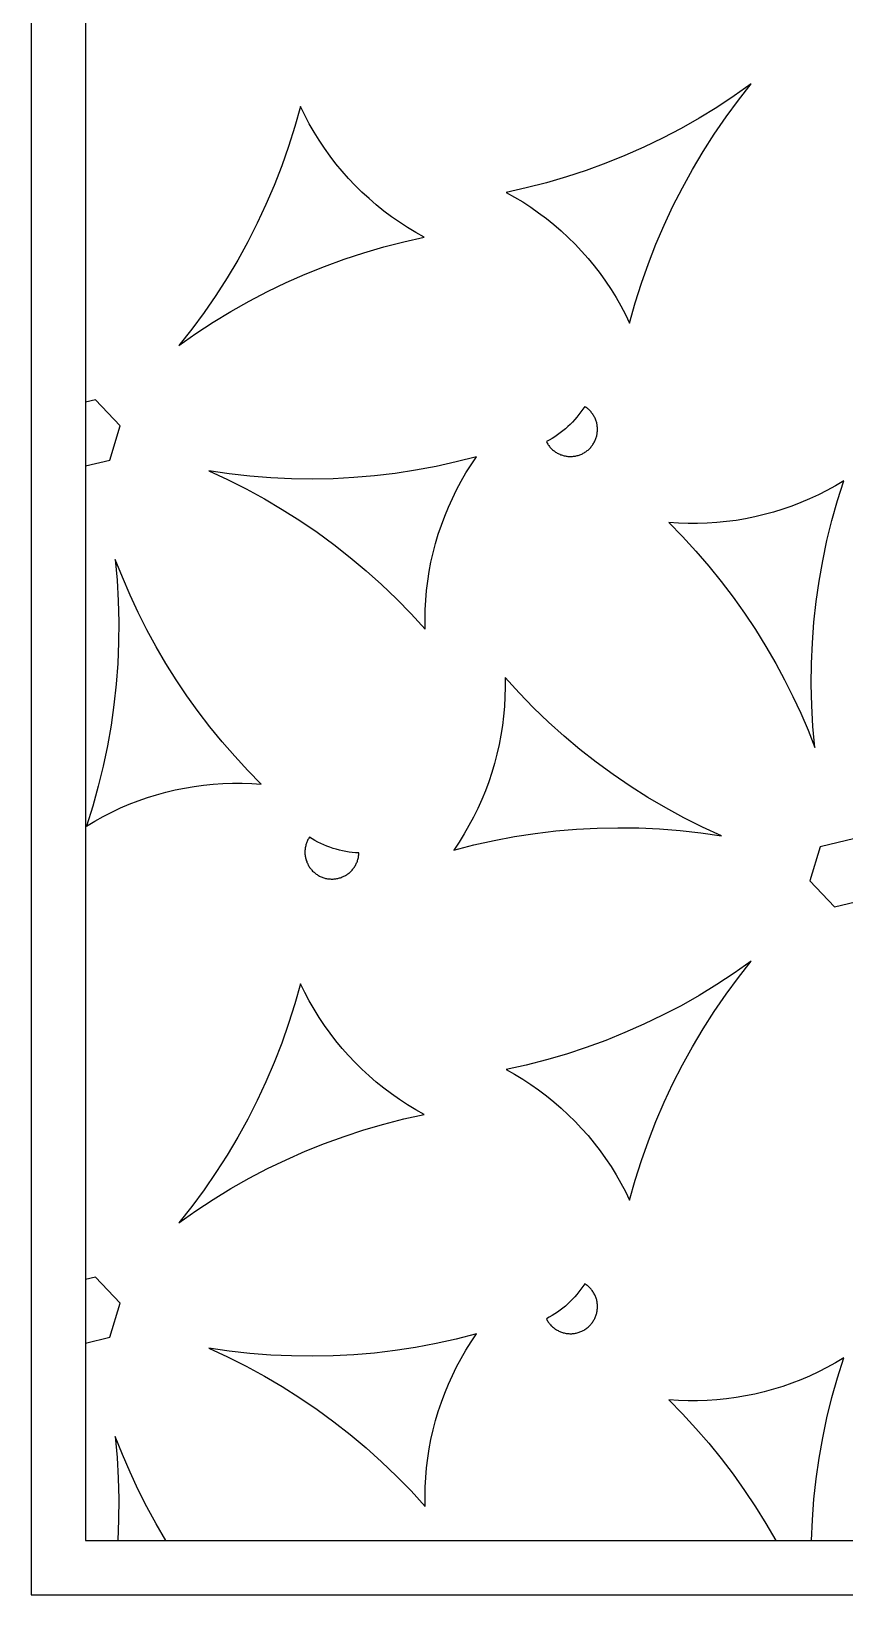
# Model space of a CAD drawing. Header units: millimetres. Extents: x 673 to 1358, y 599 to 1000.
# Drawn here: x 672.9 to 763.1, y 598.8 to 772 of the extents above; entities that cross this region are included whole.
import ezdxf

# ---------------------------------------------------------------- set-up
doc = ezdxf.new("R2010")
doc.units = ezdxf.units.MM
doc.layers.add('Layer 01', color=12, linetype='Continuous', true_color=0xde0000)

msp = doc.modelspace()

# ---------------------------------------------------------------- linework, layer by layer
at = {"layer": 'Layer 01'}
for p, q in [((672.87, 999.58), (672.87, 598.75)), ((678.87, 993.58), (678.87, 604.75)), ((752.69, 766.17), (750.8, 764.84)), ((751.26, 764.36), (752.69, 766.17)), ((750.8, 764.84), (748.88, 763.57)), ((749.89, 762.51), (751.26, 764.36)), ((702.72, 763.66), (702.1, 761.44)), ((703.19, 762.7), (702.72, 763.66)), ((703.69, 761.76), (703.19, 762.7)), ((746.91, 762.37), (744.91, 761.24)), ((748.88, 763.57), (746.91, 762.37)), ((748.58, 760.61), (749.89, 762.51)), ((702.1, 761.44), (701.4, 759.25)), ((704.22, 760.84), (703.69, 761.76)), ((704.78, 759.93), (704.22, 760.84)), ((744.91, 761.24), (742.86, 760.17)), ((747.34, 758.67), (748.58, 760.61)), ((701.4, 759.25), (700.64, 757.08)), ((705.38, 759.04), (704.78, 759.93)), ((706, 758.18), (705.38, 759.04)), ((740.79, 759.17), (738.68, 758.24)), ((742.86, 760.17), (740.79, 759.17)), ((706.65, 757.33), (706, 758.18)), ((707.33, 756.51), (706.65, 757.33)), ((736.55, 757.38), (734.38, 756.59)), ((738.68, 758.24), (736.55, 757.38)), ((746.16, 756.69), (747.34, 758.67)), ((700.64, 757.08), (699.8, 754.93)), ((708.04, 755.71), (707.33, 756.51)), ((708.77, 754.93), (708.04, 755.71)), ((732.19, 755.88), (729.98, 755.23)), ((734.38, 756.59), (732.19, 755.88)), ((745.05, 754.67), (746.16, 756.69)), ((699.8, 754.93), (698.89, 752.81)), ((709.53, 754.18), (708.77, 754.93)), ((710.31, 753.46), (709.53, 754.18)), ((727.75, 754.66), (725.5, 754.16)), ((725.5, 754.16), (726.43, 753.64)), ((729.98, 755.23), (727.75, 754.66)), ((744, 752.62), (745.05, 754.67)), ((698.89, 752.81), (697.91, 750.73)), ((711.12, 752.76), (710.31, 753.46)), ((711.95, 752.09), (711.12, 752.76)), ((712.81, 751.45), (711.95, 752.09)), ((726.43, 753.64), (727.35, 753.09)), ((727.35, 753.09), (728.24, 752.51)), ((728.24, 752.51), (729.11, 751.89)), ((743.03, 750.53), (744, 752.62)), ((697.91, 750.73), (696.87, 748.67)), ((713.68, 750.84), (712.81, 751.45)), ((714.57, 750.26), (713.68, 750.84)), ((715.49, 749.71), (714.57, 750.26)), ((729.11, 751.89), (729.97, 751.25)), ((729.97, 751.25), (730.8, 750.58)), ((730.8, 750.58), (731.6, 749.88)), ((742.12, 748.42), (743.03, 750.53)), ((696.87, 748.67), (695.76, 746.66)), ((711.94, 748.11), (714.17, 748.69)), ((714.17, 748.69), (716.42, 749.18)), ((716.42, 749.18), (715.49, 749.71)), ((731.6, 749.88), (732.39, 749.16)), ((732.39, 749.16), (733.15, 748.41)), ((705.37, 745.96), (707.54, 746.75)), ((707.54, 746.75), (709.73, 747.47)), ((709.73, 747.47), (711.94, 748.11)), ((733.15, 748.41), (733.88, 747.64)), ((733.88, 747.64), (734.59, 746.84)), ((734.59, 746.84), (735.27, 746.01)), ((741.28, 746.27), (742.12, 748.42)), ((695.76, 746.66), (694.58, 744.68)), ((701.13, 744.17), (703.24, 745.1)), ((703.24, 745.1), (705.37, 745.96)), ((735.27, 746.01), (735.92, 745.17)), ((735.92, 745.17), (736.54, 744.3)), ((740.52, 744.1), (741.28, 746.27)), ((694.58, 744.68), (693.34, 742.74)), ((699.05, 743.17), (701.13, 744.17)), ((736.54, 744.3), (737.14, 743.41)), ((737.14, 743.41), (737.7, 742.51)), ((739.82, 741.9), (740.52, 744.1)), ((693.34, 742.74), (692.03, 740.84)), ((695.01, 740.97), (697.01, 742.11)), ((697.01, 742.11), (699.05, 743.17)), ((737.7, 742.51), (738.23, 741.58)), ((738.23, 741.58), (738.73, 740.64)), ((739.2, 739.68), (739.82, 741.9)), ((692.03, 740.84), (690.66, 738.99)), ((693.04, 739.77), (695.01, 740.97)), ((738.73, 740.64), (739.2, 739.68)), ((690.66, 738.99), (689.23, 737.18)), ((689.23, 737.18), (691.12, 738.51)), ((691.12, 738.51), (693.04, 739.77)), ((680, 731.17), (678.87, 730.9)), ((682.72, 728.29), (680, 731.17)), ((733.59, 729.53), (733.36, 729.25)), ((733.81, 729.82), (733.59, 729.53)), ((734.02, 730.12), (733.81, 729.82)), ((734.22, 730.43), (734.02, 730.12)), ((734.31, 730.37), (734.22, 730.43)), ((734.39, 730.31), (734.31, 730.37)), ((734.48, 730.25), (734.39, 730.31)), ((734.56, 730.18), (734.48, 730.25)), ((734.64, 730.12), (734.56, 730.18)), ((734.71, 730.05), (734.64, 730.12)), ((734.79, 729.97), (734.71, 730.05)), ((734.86, 729.9), (734.79, 729.97)), ((734.93, 729.82), (734.86, 729.9)), ((734.99, 729.74), (734.93, 729.82)), ((735.06, 729.65), (734.99, 729.74)), ((735.12, 729.57), (735.06, 729.65)), ((735.17, 729.48), (735.12, 729.57)), ((735.23, 729.39), (735.17, 729.48)), ((681.59, 724.49), (682.72, 728.29)), ((731.8, 727.72), (731.51, 727.5)), ((732.08, 727.96), (731.8, 727.72)), ((732.36, 728.2), (732.08, 727.96)), ((732.62, 728.45), (732.36, 728.2)), ((732.88, 728.71), (732.62, 728.45)), ((733.12, 728.97), (732.88, 728.71)), ((733.36, 729.25), (733.12, 728.97)), ((735.28, 729.3), (735.23, 729.39)), ((735.33, 729.21), (735.28, 729.3)), ((735.37, 729.12), (735.33, 729.21)), ((735.41, 729.02), (735.37, 729.12)), ((735.45, 728.92), (735.41, 729.02)), ((735.49, 728.82), (735.45, 728.92)), ((735.52, 728.72), (735.49, 728.82)), ((735.55, 728.62), (735.52, 728.72)), ((735.57, 728.52), (735.55, 728.62)), ((735.59, 728.42), (735.57, 728.52)), ((735.61, 728.32), (735.59, 728.42)), ((735.62, 728.21), (735.61, 728.32)), ((735.63, 728.11), (735.62, 728.21)), ((735.62, 727.59), (735.63, 727.69)), ((735.64, 728.01), (735.63, 728.11)), ((735.63, 727.69), (735.64, 727.8)), ((735.64, 727.9), (735.64, 728.01)), ((735.64, 727.8), (735.64, 727.9)), ((730.29, 726.71), (729.97, 726.54)), ((729.97, 726.54), (730.02, 726.44)), ((730.02, 726.44), (730.07, 726.35)), ((730.07, 726.35), (730.12, 726.27)), ((730.12, 726.27), (730.18, 726.18)), ((730.18, 726.18), (730.24, 726.09)), ((730.24, 726.09), (730.31, 726.01)), ((730.61, 726.89), (730.29, 726.71)), ((730.31, 726.01), (730.37, 725.93)), ((730.92, 727.08), (730.61, 726.89)), ((731.22, 727.29), (730.92, 727.08)), ((731.51, 727.5), (731.22, 727.29)), ((734.89, 725.9), (734.95, 725.98)), ((734.95, 725.98), (735.02, 726.06)), ((735.02, 726.06), (735.08, 726.14)), ((735.08, 726.14), (735.14, 726.23)), ((735.14, 726.23), (735.2, 726.31)), ((735.2, 726.31), (735.25, 726.4)), ((735.25, 726.4), (735.3, 726.5)), ((735.3, 726.5), (735.35, 726.59)), ((735.35, 726.59), (735.39, 726.68)), ((735.39, 726.68), (735.43, 726.78)), ((735.43, 726.78), (735.47, 726.88)), ((735.47, 726.88), (735.5, 726.98)), ((735.5, 726.98), (735.53, 727.08)), ((735.53, 727.08), (735.56, 727.18)), ((735.56, 727.18), (735.58, 727.28)), ((735.58, 727.28), (735.6, 727.38)), ((735.6, 727.38), (735.61, 727.49)), ((735.61, 727.49), (735.62, 727.59)), ((678.87, 723.84), (681.59, 724.49)), ((719.99, 724.29), (717.74, 723.79)), ((722.22, 724.86), (719.99, 724.29)), ((721.63, 723.98), (722.22, 724.86)), ((730.37, 725.93), (730.44, 725.85)), ((730.44, 725.85), (730.51, 725.78)), ((730.51, 725.78), (730.59, 725.7)), ((730.59, 725.7), (730.67, 725.63)), ((730.67, 725.63), (730.75, 725.57)), ((730.75, 725.57), (730.83, 725.5)), ((730.83, 725.5), (730.91, 725.44)), ((730.91, 725.44), (731, 725.38)), ((731, 725.38), (731.09, 725.33)), ((731.09, 725.33), (731.18, 725.27)), ((731.18, 725.27), (731.27, 725.22)), ((731.27, 725.22), (731.36, 725.18)), ((731.36, 725.18), (731.46, 725.13)), ((731.46, 725.13), (731.55, 725.09)), ((731.55, 725.09), (731.65, 725.06)), ((731.65, 725.06), (731.75, 725.02)), ((731.75, 725.02), (731.85, 725)), ((731.85, 725), (731.95, 724.97)), ((731.95, 724.97), (732.05, 724.95)), ((732.05, 724.95), (732.15, 724.93)), ((732.15, 724.93), (732.26, 724.91)), ((732.26, 724.91), (732.36, 724.9)), ((732.36, 724.9), (732.47, 724.89)), ((732.47, 724.89), (732.57, 724.89)), ((732.57, 724.89), (732.67, 724.89)), ((732.67, 724.89), (732.78, 724.89)), ((732.78, 724.89), (732.88, 724.9)), ((732.88, 724.9), (732.99, 724.91)), ((732.99, 724.91), (733.09, 724.92)), ((733.09, 724.92), (733.19, 724.94)), ((733.19, 724.94), (733.29, 724.96)), ((733.29, 724.96), (733.4, 724.98)), ((733.4, 724.98), (733.5, 725.01)), ((733.5, 725.01), (733.6, 725.04)), ((733.6, 725.04), (733.69, 725.08)), ((733.69, 725.08), (733.79, 725.12)), ((733.79, 725.12), (733.89, 725.16)), ((733.89, 725.16), (733.98, 725.2)), ((733.98, 725.2), (734.07, 725.25)), ((734.07, 725.25), (734.16, 725.3)), ((734.16, 725.3), (734.25, 725.36)), ((734.25, 725.36), (734.34, 725.41)), ((734.34, 725.41), (734.43, 725.47)), ((734.43, 725.47), (734.51, 725.54)), ((734.51, 725.54), (734.59, 725.6)), ((734.59, 725.6), (734.67, 725.67)), ((734.67, 725.67), (734.74, 725.75)), ((734.74, 725.75), (734.82, 725.82)), ((734.82, 725.82), (734.89, 725.9)), ((694.82, 722.96), (692.55, 723.3)), ((692.55, 723.3), (694.64, 722.33)), ((697.11, 722.71), (694.82, 722.96)), ((699.41, 722.52), (697.11, 722.71)), ((701.71, 722.42), (699.41, 722.52)), ((708.62, 722.55), (706.32, 722.43)), ((710.91, 722.75), (708.62, 722.55)), ((713.2, 723.02), (710.91, 722.75)), ((715.48, 723.37), (713.2, 723.02)), ((717.74, 723.79), (715.48, 723.37)), ((720.53, 722.15), (721.06, 723.07)), ((721.06, 723.07), (721.63, 723.98)), ((694.64, 722.33), (696.69, 721.3)), ((696.69, 721.3), (698.72, 720.19)), ((704.01, 722.39), (701.71, 722.42)), ((706.32, 722.43), (704.01, 722.39)), ((719.55, 720.25), (720.02, 721.21)), ((720.02, 721.21), (720.53, 722.15)), ((761.08, 721.13), (760.13, 720.65)), ((762.02, 721.65), (761.08, 721.13)), ((762.94, 722.19), (762.02, 721.65)), ((762.25, 720.01), (762.94, 722.19)), ((698.72, 720.19), (700.7, 719.02)), ((700.7, 719.02), (702.65, 717.79)), ((718.71, 718.29), (719.11, 719.28)), ((719.11, 719.28), (719.55, 720.25)), ((756.18, 719.05), (755.16, 718.73)), ((757.19, 719.4), (756.18, 719.05)), ((758.18, 719.78), (757.19, 719.4)), ((759.16, 720.2), (758.18, 719.78)), ((760.13, 720.65), (759.16, 720.2)), ((761.63, 717.8), (762.25, 720.01)), ((702.65, 717.79), (704.55, 716.49)), ((717.99, 716.28), (718.33, 717.29)), ((718.33, 717.29), (718.71, 718.29)), ((744.61, 717.49), (743.55, 717.57)), ((743.55, 717.57), (745.08, 716.01)), ((745.68, 717.46), (744.61, 717.49)), ((746.74, 717.46), (745.68, 717.46)), ((747.81, 717.49), (746.74, 717.46)), ((748.88, 717.56), (747.81, 717.49)), ((749.94, 717.67), (748.88, 717.56)), ((751, 717.81), (749.94, 717.67)), ((752.05, 717.99), (751, 717.81)), ((753.09, 718.2), (752.05, 717.99)), ((754.13, 718.45), (753.09, 718.2)), ((755.16, 718.73), (754.13, 718.45)), ((761.08, 715.58), (761.63, 717.8)), ((704.55, 716.49), (706.41, 715.13)), ((717.69, 715.26), (717.99, 716.28)), ((745.08, 716.01), (746.56, 714.4)), ((760.61, 713.34), (761.08, 715.58)), ((706.41, 715.13), (708.22, 713.71)), ((717.18, 713.18), (717.42, 714.22)), ((717.42, 714.22), (717.69, 715.26)), ((746.56, 714.4), (747.98, 712.74)), ((682.97, 711.5), (682.18, 713.49)), ((682.18, 713.49), (682.39, 711.19)), ((708.22, 713.71), (709.99, 712.23)), ((709.99, 712.23), (711.7, 710.7)), ((716.82, 711.08), (716.99, 712.13)), ((716.99, 712.13), (717.18, 713.18)), ((747.98, 712.74), (749.36, 711.05)), ((760.21, 711.08), (760.61, 713.34)), ((682.39, 711.19), (682.52, 708.89)), ((683.82, 709.53), (682.97, 711.5)), ((711.7, 710.7), (713.37, 709.1)), ((716.69, 710.02), (716.82, 711.08)), ((749.36, 711.05), (750.68, 709.31)), ((759.89, 708.81), (760.21, 711.08)), ((682.52, 708.89), (682.58, 706.58)), ((684.72, 707.6), (683.82, 709.53)), ((713.37, 709.1), (714.98, 707.46)), ((716.54, 707.89), (716.6, 708.96)), ((716.6, 708.96), (716.69, 710.02)), ((750.68, 709.31), (751.95, 707.53)), ((759.64, 706.54), (759.89, 708.81)), ((685.69, 705.69), (684.72, 707.6)), ((714.98, 707.46), (716.53, 705.76)), ((716.52, 706.82), (716.54, 707.89)), ((751.95, 707.53), (753.16, 705.71)), ((682.58, 706.58), (682.55, 704.27)), ((686.72, 703.81), (685.69, 705.69)), ((716.53, 705.76), (716.52, 706.82)), ((753.16, 705.71), (754.31, 703.85)), ((759.47, 704.25), (759.64, 706.54)), ((682.55, 704.27), (682.46, 701.96)), ((687.8, 701.96), (686.72, 703.81)), ((754.31, 703.85), (755.41, 701.96)), ((759.37, 701.96), (759.47, 704.25)), ((682.46, 701.96), (682.28, 699.67)), ((688.94, 700.15), (687.8, 701.96)), ((755.41, 701.96), (756.38, 700.15)), ((759.34, 699.63), (759.37, 701.96)), ((690.13, 698.38), (688.94, 700.15)), ((726.94, 698.68), (725.39, 700.38)), ((725.39, 700.38), (725.4, 699.31)), ((756.38, 700.15), (757.3, 698.31)), ((682.28, 699.67), (682.04, 697.38)), ((691.38, 696.64), (690.13, 698.38)), ((725.38, 698.25), (725.32, 697.18)), ((725.4, 699.31), (725.38, 698.25)), ((728.55, 697.03), (726.94, 698.68)), ((757.3, 698.31), (758.17, 696.45)), ((759.4, 697.3), (759.34, 699.63)), ((682.04, 697.38), (681.71, 695.1)), ((692.68, 694.94), (691.38, 696.64)), ((725.32, 697.18), (725.23, 696.12)), ((730.22, 695.44), (728.55, 697.03)), ((759.53, 694.97), (759.4, 697.3)), ((681.71, 695.1), (681.31, 692.84)), ((694.03, 693.28), (692.68, 694.94)), ((725.1, 695.06), (724.93, 694)), ((725.23, 696.12), (725.1, 695.06)), ((731.93, 693.91), (730.22, 695.44)), ((758.17, 696.45), (758.98, 694.56)), ((759.74, 692.65), (759.53, 694.97)), ((695.43, 691.67), (694.03, 693.28)), ((724.93, 694), (724.73, 692.96)), ((733.7, 692.43), (731.93, 693.91)), ((758.98, 694.56), (759.74, 692.65)), ((681.31, 692.84), (680.84, 690.59)), ((696.88, 690.1), (695.43, 691.67)), ((724.5, 691.91), (724.23, 690.88)), ((724.73, 692.96), (724.5, 691.91)), ((735.51, 691.01), (733.7, 692.43)), ((680.84, 690.59), (680.3, 688.35)), ((698.37, 688.57), (696.88, 690.1)), ((723.92, 689.86), (723.59, 688.85)), ((724.23, 690.88), (723.92, 689.86)), ((737.37, 689.65), (735.51, 691.01)), ((739.27, 688.35), (737.37, 689.65)), ((680.3, 688.35), (679.68, 686.14)), ((687.79, 687.69), (688.82, 687.94)), ((688.82, 687.94), (689.87, 688.15)), ((689.87, 688.15), (690.92, 688.33)), ((690.92, 688.33), (691.98, 688.47)), ((691.98, 688.47), (693.04, 688.58)), ((693.04, 688.58), (694.11, 688.65)), ((694.11, 688.65), (695.17, 688.68)), ((695.17, 688.68), (696.24, 688.68)), ((696.24, 688.68), (697.31, 688.64)), ((697.31, 688.64), (698.37, 688.57)), ((723.21, 687.85), (722.81, 686.86)), ((723.59, 688.85), (723.21, 687.85)), ((741.22, 687.11), (739.27, 688.35)), ((679.68, 686.14), (678.98, 683.94)), ((682.75, 685.94), (683.74, 686.36)), ((683.74, 686.36), (684.73, 686.74)), ((684.73, 686.74), (685.74, 687.09)), ((685.74, 687.09), (686.76, 687.41)), ((686.76, 687.41), (687.79, 687.69)), ((722.81, 686.86), (722.37, 685.89)), ((743.2, 685.95), (741.22, 687.11)), ((678.98, 683.94), (679.9, 684.49)), ((679.9, 684.49), (680.83, 685.01)), ((680.83, 685.01), (681.79, 685.49)), ((681.79, 685.49), (682.75, 685.94)), ((721.9, 684.93), (721.39, 683.99)), ((722.37, 685.89), (721.9, 684.93)), ((745.23, 684.84), (743.2, 685.95)), ((747.28, 683.81), (745.23, 684.84)), ((703.7, 682.7), (703.64, 682.61)), ((704.01, 682.51), (703.7, 682.7)), ((720.86, 683.07), (720.29, 682.16)), ((721.39, 683.99), (720.86, 683.07)), ((724.18, 682.34), (726.44, 682.77)), ((726.44, 682.77), (728.72, 683.12)), ((728.72, 683.12), (731.01, 683.39)), ((731.01, 683.39), (733.3, 683.59)), ((733.3, 683.59), (735.6, 683.71)), ((735.6, 683.71), (737.9, 683.75)), ((737.9, 683.75), (740.21, 683.72)), ((740.21, 683.72), (742.51, 683.61)), ((742.51, 683.61), (744.81, 683.43)), ((744.81, 683.43), (747.09, 683.17)), ((747.09, 683.17), (749.37, 682.84)), ((749.37, 682.84), (747.28, 683.81)), ((703.21, 681.13), (703.2, 681.02)), ((703.2, 681.02), (703.21, 680.92)), ((703.22, 681.33), (703.21, 681.23)), ((703.21, 681.23), (703.21, 681.13)), ((703.21, 680.92), (703.21, 680.81)), ((703.23, 681.44), (703.22, 681.33)), ((703.24, 681.54), (703.23, 681.44)), ((703.26, 681.64), (703.24, 681.54)), ((703.29, 681.74), (703.26, 681.64)), ((703.31, 681.85), (703.29, 681.74)), ((703.34, 681.95), (703.31, 681.85)), ((703.37, 682.05), (703.34, 681.95)), ((703.41, 682.14), (703.37, 682.05)), ((703.45, 682.24), (703.41, 682.14)), ((703.49, 682.33), (703.45, 682.24)), ((703.54, 682.43), (703.49, 682.33)), ((703.59, 682.52), (703.54, 682.43)), ((703.64, 682.61), (703.59, 682.52)), ((704.32, 682.32), (704.01, 682.51)), ((704.64, 682.15), (704.32, 682.32)), ((704.97, 681.99), (704.64, 682.15)), ((705.3, 681.84), (704.97, 681.99)), ((705.64, 681.7), (705.3, 681.84)), ((705.98, 681.58), (705.64, 681.7)), ((706.33, 681.46), (705.98, 681.58)), ((706.68, 681.36), (706.33, 681.46)), ((707.03, 681.27), (706.68, 681.36)), ((707.38, 681.19), (707.03, 681.27)), ((707.74, 681.12), (707.38, 681.19)), ((708.1, 681.06), (707.74, 681.12)), ((708.46, 681.02), (708.1, 681.06)), ((708.83, 680.98), (708.46, 681.02)), ((709.19, 680.96), (708.83, 680.98)), ((709.19, 680.86), (709.19, 680.96)), ((720.29, 682.16), (719.7, 681.28)), ((719.7, 681.28), (721.93, 681.85)), ((721.93, 681.85), (724.18, 682.34)), ((760.33, 681.65), (759.19, 677.85)), ((764.18, 682.57), (760.33, 681.65)), ((703.21, 680.81), (703.22, 680.71)), ((703.22, 680.71), (703.24, 680.61)), ((703.24, 680.61), (703.26, 680.5)), ((703.26, 680.5), (703.28, 680.4)), ((703.28, 680.4), (703.3, 680.3)), ((703.3, 680.3), (703.33, 680.2)), ((703.33, 680.2), (703.36, 680.1)), ((703.36, 680.1), (703.4, 680)), ((703.4, 680), (703.43, 679.9)), ((703.43, 679.9), (703.48, 679.81)), ((703.48, 679.81), (703.52, 679.71)), ((703.52, 679.71), (703.57, 679.62)), ((703.57, 679.62), (703.62, 679.53)), ((703.62, 679.53), (703.67, 679.44)), ((703.67, 679.44), (703.73, 679.36)), ((703.73, 679.36), (703.79, 679.27)), ((703.79, 679.27), (703.86, 679.19)), ((703.86, 679.19), (703.92, 679.11)), ((708.5, 679.14), (708.57, 679.22)), ((708.57, 679.22), (708.63, 679.31)), ((708.63, 679.31), (708.69, 679.39)), ((708.69, 679.39), (708.75, 679.48)), ((708.75, 679.48), (708.8, 679.57)), ((708.8, 679.57), (708.85, 679.66)), ((708.85, 679.66), (708.9, 679.76)), ((708.9, 679.76), (708.94, 679.85)), ((708.94, 679.85), (708.98, 679.95)), ((708.98, 679.95), (709.02, 680.04)), ((709.02, 680.04), (709.05, 680.14)), ((709.05, 680.14), (709.08, 680.24)), ((709.08, 680.24), (709.11, 680.34)), ((709.11, 680.34), (709.13, 680.45)), ((709.13, 680.45), (709.15, 680.55)), ((709.15, 680.55), (709.16, 680.65)), ((709.16, 680.65), (709.18, 680.76)), ((709.18, 680.76), (709.19, 680.86)), ((703.92, 679.11), (703.99, 679.03)), ((703.99, 679.03), (704.06, 678.95)), ((704.06, 678.95), (704.14, 678.88)), ((704.14, 678.88), (704.22, 678.81)), ((704.22, 678.81), (704.29, 678.74)), ((704.29, 678.74), (704.38, 678.68)), ((704.38, 678.68), (704.46, 678.62)), ((704.46, 678.62), (704.55, 678.56)), ((704.55, 678.56), (704.63, 678.5)), ((704.63, 678.5), (704.72, 678.45)), ((704.72, 678.45), (704.82, 678.4)), ((704.82, 678.4), (704.91, 678.35)), ((704.91, 678.35), (705, 678.31)), ((705, 678.31), (705.1, 678.27)), ((705.1, 678.27), (705.2, 678.23)), ((705.2, 678.23), (705.3, 678.2)), ((705.3, 678.2), (705.4, 678.17)), ((705.4, 678.17), (705.5, 678.14)), ((705.5, 678.14), (705.6, 678.12)), ((705.6, 678.12), (705.7, 678.1)), ((705.7, 678.1), (705.81, 678.09)), ((705.81, 678.09), (705.91, 678.07)), ((705.91, 678.07), (706.01, 678.07)), ((706.01, 678.07), (706.12, 678.06)), ((706.12, 678.06), (706.22, 678.06)), ((706.22, 678.06), (706.33, 678.06)), ((706.33, 678.06), (706.43, 678.07)), ((706.43, 678.07), (706.53, 678.08)), ((706.53, 678.08), (706.64, 678.09)), ((706.64, 678.09), (706.74, 678.11)), ((706.74, 678.11), (706.84, 678.13)), ((706.84, 678.13), (706.94, 678.15)), ((706.94, 678.15), (707.04, 678.18)), ((707.04, 678.18), (707.14, 678.21)), ((707.14, 678.21), (707.24, 678.25)), ((707.24, 678.25), (707.34, 678.29)), ((707.34, 678.29), (707.43, 678.33)), ((707.43, 678.33), (707.53, 678.37)), ((707.53, 678.37), (707.62, 678.42)), ((707.62, 678.42), (707.71, 678.47)), ((707.71, 678.47), (707.8, 678.53)), ((707.8, 678.53), (707.89, 678.58)), ((707.89, 678.58), (707.97, 678.64)), ((707.97, 678.64), (708.06, 678.71)), ((708.06, 678.71), (708.14, 678.77)), ((708.14, 678.77), (708.22, 678.84)), ((708.22, 678.84), (708.29, 678.91)), ((708.29, 678.91), (708.36, 678.99)), ((708.36, 678.99), (708.44, 679.06)), ((708.44, 679.06), (708.5, 679.14)), ((759.19, 677.85), (761.92, 674.97)), ((761.92, 674.97), (765.78, 675.89)), ((752.69, 668.96), (750.8, 667.63)), ((751.26, 667.15), (752.69, 668.96)), ((750.8, 667.63), (748.88, 666.37)), ((749.89, 665.3), (751.26, 667.15)), ((702.72, 666.46), (702.1, 664.24)), ((703.19, 665.5), (702.72, 666.46)), ((703.69, 664.55), (703.19, 665.5)), ((748.88, 666.37), (746.91, 665.17)), ((748.58, 663.4), (749.89, 665.3)), ((702.1, 664.24), (701.4, 662.04)), ((704.22, 663.63), (703.69, 664.55)), ((704.78, 662.72), (704.22, 663.63)), ((744.91, 664.03), (742.86, 662.97)), ((746.91, 665.17), (744.91, 664.03)), ((701.4, 662.04), (700.64, 659.87)), ((705.38, 661.84), (704.78, 662.72)), ((706, 660.97), (705.38, 661.84)), ((740.79, 661.97), (738.68, 661.04)), ((742.86, 662.97), (740.79, 661.97)), ((747.34, 661.46), (748.58, 663.4)), ((706.65, 660.12), (706, 660.97)), ((707.33, 659.3), (706.65, 660.12)), ((736.55, 660.17), (734.38, 659.39)), ((738.68, 661.04), (736.55, 660.17)), ((746.16, 659.48), (747.34, 661.46)), ((700.64, 659.87), (699.8, 657.72)), ((708.04, 658.5), (707.33, 659.3)), ((708.77, 657.73), (708.04, 658.5)), ((732.19, 658.67), (729.98, 658.02)), ((734.38, 659.39), (732.19, 658.67)), ((745.05, 657.46), (746.16, 659.48)), ((699.8, 657.72), (698.89, 655.6)), ((709.53, 656.98), (708.77, 657.73)), ((710.31, 656.25), (709.53, 656.98)), ((727.75, 657.45), (725.5, 656.95)), ((725.5, 656.95), (726.43, 656.43)), ((729.98, 658.02), (727.75, 657.45)), ((744, 655.41), (745.05, 657.46)), ((698.89, 655.6), (697.91, 653.52)), ((711.12, 655.56), (710.31, 656.25)), ((711.95, 654.89), (711.12, 655.56)), ((726.43, 656.43), (727.35, 655.88)), ((727.35, 655.88), (728.24, 655.3)), ((728.24, 655.3), (729.11, 654.69)), ((743.03, 653.33), (744, 655.41)), ((697.91, 653.52), (696.87, 651.47)), ((712.81, 654.25), (711.95, 654.89)), ((713.68, 653.63), (712.81, 654.25)), ((714.57, 653.05), (713.68, 653.63)), ((729.11, 654.69), (729.97, 654.04)), ((729.97, 654.04), (730.8, 653.37)), ((730.8, 653.37), (731.6, 652.68)), ((742.12, 651.21), (743.03, 653.33)), ((696.87, 651.47), (695.76, 649.45)), ((711.94, 650.91), (714.17, 651.48)), ((714.17, 651.48), (716.42, 651.98)), ((715.49, 652.5), (714.57, 653.05)), ((716.42, 651.98), (715.49, 652.5)), ((731.6, 652.68), (732.39, 651.95)), ((732.39, 651.95), (733.15, 651.2)), ((707.54, 649.55), (709.73, 650.26)), ((709.73, 650.26), (711.94, 650.91)), ((733.15, 651.2), (733.88, 650.43)), ((733.88, 650.43), (734.59, 649.63)), ((741.28, 649.06), (742.12, 651.21)), ((695.76, 649.45), (694.58, 647.47)), ((703.24, 647.9), (705.37, 648.76)), ((705.37, 648.76), (707.54, 649.55)), ((734.59, 649.63), (735.27, 648.81)), ((735.27, 648.81), (735.92, 647.96)), ((740.52, 646.89), (741.28, 649.06)), ((694.58, 647.47), (693.34, 645.53)), ((699.05, 645.97), (701.13, 646.96)), ((701.13, 646.96), (703.24, 647.9)), ((735.92, 647.96), (736.54, 647.09)), ((736.54, 647.09), (737.14, 646.21)), ((739.82, 644.69), (740.52, 646.89)), ((693.34, 645.53), (692.03, 643.63)), ((695.01, 643.76), (697.01, 644.9)), ((697.01, 644.9), (699.05, 645.97)), ((737.14, 646.21), (737.7, 645.3)), ((737.7, 645.3), (738.23, 644.38)), ((739.2, 642.48), (739.82, 644.69)), ((692.03, 643.63), (690.66, 641.78)), ((693.04, 642.56), (695.01, 643.76)), ((738.23, 644.38), (738.73, 643.43)), ((738.73, 643.43), (739.2, 642.48)), ((690.66, 641.78), (689.23, 639.97)), ((689.23, 639.97), (691.12, 641.3)), ((691.12, 641.3), (693.04, 642.56)), ((680, 633.96), (678.87, 633.69)), ((682.72, 631.08), (680, 633.96)), ((733.81, 632.62), (733.59, 632.33)), ((734.02, 632.92), (733.81, 632.62)), ((734.22, 633.22), (734.02, 632.92)), ((734.31, 633.16), (734.22, 633.22)), ((734.39, 633.1), (734.31, 633.16)), ((734.48, 633.04), (734.39, 633.1)), ((734.56, 632.98), (734.48, 633.04)), ((734.64, 632.91), (734.56, 632.98)), ((734.71, 632.84), (734.64, 632.91)), ((734.79, 632.77), (734.71, 632.84)), ((734.86, 632.69), (734.79, 632.77)), ((734.93, 632.61), (734.86, 632.69)), ((734.99, 632.53), (734.93, 632.61)), ((735.06, 632.45), (734.99, 632.53)), ((735.12, 632.36), (735.06, 632.45)), ((681.59, 627.28), (682.72, 631.08)), ((732.08, 630.75), (731.8, 630.52)), ((732.36, 630.99), (732.08, 630.75)), ((732.62, 631.24), (732.36, 630.99)), ((732.88, 631.5), (732.62, 631.24)), ((733.12, 631.77), (732.88, 631.5)), ((733.36, 632.04), (733.12, 631.77)), ((733.59, 632.33), (733.36, 632.04)), ((735.17, 632.27), (735.12, 632.36)), ((735.23, 632.19), (735.17, 632.27)), ((735.28, 632.09), (735.23, 632.19)), ((735.33, 632), (735.28, 632.09)), ((735.37, 631.91), (735.33, 632)), ((735.41, 631.81), (735.37, 631.91)), ((735.45, 631.72), (735.41, 631.81)), ((735.49, 631.62), (735.45, 631.72)), ((735.52, 631.52), (735.49, 631.62)), ((735.55, 631.42), (735.52, 631.52)), ((735.57, 631.32), (735.55, 631.42)), ((735.59, 631.21), (735.57, 631.32)), ((735.61, 631.11), (735.59, 631.21)), ((735.62, 631.01), (735.61, 631.11)), ((735.63, 630.9), (735.62, 631.01)), ((735.64, 630.8), (735.63, 630.9)), ((735.64, 630.69), (735.64, 630.8)), ((735.64, 630.59), (735.64, 630.69)), ((730.29, 629.5), (729.97, 629.33)), ((729.97, 629.33), (730.02, 629.24)), ((730.02, 629.24), (730.07, 629.15)), ((730.07, 629.15), (730.12, 629.06)), ((730.12, 629.06), (730.18, 628.97)), ((730.18, 628.97), (730.24, 628.89)), ((730.61, 629.68), (730.29, 629.5)), ((730.92, 629.88), (730.61, 629.68)), ((731.22, 630.08), (730.92, 629.88)), ((731.51, 630.29), (731.22, 630.08)), ((731.8, 630.52), (731.51, 630.29)), ((735.02, 628.85), (735.08, 628.93)), ((735.08, 628.93), (735.14, 629.02)), ((735.14, 629.02), (735.2, 629.11)), ((735.2, 629.11), (735.25, 629.2)), ((735.25, 629.2), (735.3, 629.29)), ((735.3, 629.29), (735.35, 629.38)), ((735.35, 629.38), (735.39, 629.48)), ((735.39, 629.48), (735.43, 629.57)), ((735.43, 629.57), (735.47, 629.67)), ((735.47, 629.67), (735.5, 629.77)), ((735.5, 629.77), (735.53, 629.87)), ((735.53, 629.87), (735.56, 629.97)), ((735.56, 629.97), (735.58, 630.07)), ((735.58, 630.07), (735.6, 630.18)), ((735.6, 630.18), (735.61, 630.28)), ((735.61, 630.28), (735.62, 630.38)), ((735.62, 630.38), (735.63, 630.49)), ((735.63, 630.49), (735.64, 630.59)), ((678.87, 626.63), (681.59, 627.28)), ((722.22, 627.66), (719.99, 627.08)), ((721.63, 626.77), (722.22, 627.66)), ((730.24, 628.89), (730.31, 628.8)), ((730.31, 628.8), (730.37, 628.72)), ((730.37, 628.72), (730.44, 628.65)), ((730.44, 628.65), (730.51, 628.57)), ((730.51, 628.57), (730.59, 628.5)), ((730.59, 628.5), (730.67, 628.43)), ((730.67, 628.43), (730.75, 628.36)), ((730.75, 628.36), (730.83, 628.29)), ((730.83, 628.29), (730.91, 628.23)), ((730.91, 628.23), (731, 628.17)), ((731, 628.17), (731.09, 628.12)), ((731.09, 628.12), (731.18, 628.07)), ((731.18, 628.07), (731.27, 628.02)), ((731.27, 628.02), (731.36, 627.97)), ((731.36, 627.97), (731.46, 627.93)), ((731.46, 627.93), (731.55, 627.89)), ((731.55, 627.89), (731.65, 627.85)), ((731.65, 627.85), (731.75, 627.82)), ((731.75, 627.82), (731.85, 627.79)), ((731.85, 627.79), (731.95, 627.76)), ((731.95, 627.76), (732.05, 627.74)), ((732.05, 627.74), (732.15, 627.72)), ((732.15, 627.72), (732.26, 627.71)), ((732.26, 627.71), (732.36, 627.69)), ((732.36, 627.69), (732.47, 627.69)), ((732.47, 627.69), (732.57, 627.68)), ((732.57, 627.68), (732.67, 627.68)), ((732.67, 627.68), (732.78, 627.68)), ((732.78, 627.68), (732.88, 627.69)), ((732.88, 627.69), (732.99, 627.7)), ((732.99, 627.7), (733.09, 627.71)), ((733.09, 627.71), (733.19, 627.73)), ((733.19, 627.73), (733.29, 627.75)), ((733.29, 627.75), (733.4, 627.78)), ((733.4, 627.78), (733.5, 627.8)), ((733.5, 627.8), (733.6, 627.84)), ((733.6, 627.84), (733.69, 627.87)), ((733.69, 627.87), (733.79, 627.91)), ((733.79, 627.91), (733.89, 627.95)), ((733.89, 627.95), (733.98, 627.99)), ((733.98, 627.99), (734.07, 628.04)), ((734.07, 628.04), (734.16, 628.09)), ((734.16, 628.09), (734.25, 628.15)), ((734.25, 628.15), (734.34, 628.21)), ((734.34, 628.21), (734.43, 628.27)), ((734.43, 628.27), (734.51, 628.33)), ((734.51, 628.33), (734.59, 628.4)), ((734.59, 628.4), (734.67, 628.47)), ((734.67, 628.47), (734.74, 628.54)), ((734.74, 628.54), (734.82, 628.61)), ((734.82, 628.61), (734.89, 628.69)), ((734.89, 628.69), (734.95, 628.77)), ((734.95, 628.77), (735.02, 628.85)), ((694.82, 625.76), (692.55, 626.09)), ((692.55, 626.09), (694.64, 625.12)), ((697.11, 625.5), (694.82, 625.76)), ((699.41, 625.32), (697.11, 625.5)), ((710.91, 625.54), (708.62, 625.35)), ((713.2, 625.82), (710.91, 625.54)), ((715.48, 626.16), (713.2, 625.82)), ((717.74, 626.59), (715.48, 626.16)), ((719.99, 627.08), (717.74, 626.59)), ((720.53, 624.94), (721.06, 625.86)), ((721.06, 625.86), (721.63, 626.77)), ((694.64, 625.12), (696.69, 624.09)), ((696.69, 624.09), (698.72, 622.99)), ((701.71, 625.21), (699.41, 625.32)), ((704.01, 625.18), (701.71, 625.21)), ((706.32, 625.22), (704.01, 625.18)), ((708.62, 625.35), (706.32, 625.22)), ((719.55, 623.04), (720.02, 624)), ((720.02, 624), (720.53, 624.94)), ((761.08, 623.93), (760.13, 623.44)), ((762.02, 624.44), (761.08, 623.93)), ((762.94, 624.99), (762.02, 624.44)), ((762.25, 622.8), (762.94, 624.99)), ((698.72, 622.99), (700.7, 621.82)), ((718.71, 621.08), (719.11, 622.07)), ((719.11, 622.07), (719.55, 623.04)), ((757.19, 622.19), (756.18, 621.84)), ((758.18, 622.57), (757.19, 622.19)), ((759.16, 622.99), (758.18, 622.57)), ((760.13, 623.44), (759.16, 622.99)), ((761.63, 620.6), (762.25, 622.8)), ((700.7, 621.82), (702.65, 620.58)), ((702.65, 620.58), (704.55, 619.28)), ((718.33, 620.08), (718.71, 621.08)), ((744.61, 620.29), (743.55, 620.36)), ((743.55, 620.36), (745.08, 618.8)), ((745.68, 620.25), (744.61, 620.29)), ((747.81, 620.28), (746.74, 620.25)), ((748.88, 620.35), (747.81, 620.28)), ((749.94, 620.46), (748.88, 620.35)), ((751, 620.6), (749.94, 620.46)), ((752.05, 620.78), (751, 620.6)), ((753.09, 620.99), (752.05, 620.78)), ((754.13, 621.24), (753.09, 620.99)), ((755.16, 621.52), (754.13, 621.24)), ((756.18, 621.84), (755.16, 621.52)), ((761.08, 618.37), (761.63, 620.6)), ((704.55, 619.28), (706.41, 617.93)), ((717.69, 618.05), (717.99, 619.07)), ((717.99, 619.07), (718.33, 620.08)), ((745.08, 618.8), (746.56, 617.19)), ((746.74, 620.25), (745.68, 620.25)), ((706.41, 617.93), (708.22, 616.5)), ((717.18, 615.97), (717.42, 617.02)), ((717.42, 617.02), (717.69, 618.05)), ((746.56, 617.19), (747.98, 615.54)), ((760.61, 616.13), (761.08, 618.37)), ((682.97, 614.29), (682.18, 616.28)), ((682.18, 616.28), (682.39, 613.98)), ((708.22, 616.5), (709.99, 615.03)), ((716.99, 614.93), (717.18, 615.97)), ((747.98, 615.54), (749.36, 613.84)), ((760.21, 613.87), (760.61, 616.13)), ((682.39, 613.98), (682.52, 611.68)), ((683.82, 612.33), (682.97, 614.29)), ((709.99, 615.03), (711.7, 613.49)), ((711.7, 613.49), (713.37, 611.9)), ((716.69, 612.81), (716.82, 613.87)), ((716.82, 613.87), (716.99, 614.93)), ((749.36, 613.84), (750.68, 612.1)), ((759.89, 611.6), (760.21, 613.87)), ((682.52, 611.68), (682.58, 609.37)), ((684.72, 610.39), (683.82, 612.33)), ((713.37, 611.9), (714.98, 610.25)), ((716.54, 610.68), (716.6, 611.75)), ((716.6, 611.75), (716.69, 612.81)), ((750.68, 612.1), (751.95, 610.32)), ((759.64, 609.33), (759.89, 611.6)), ((685.69, 608.48), (684.72, 610.39)), ((714.98, 610.25), (716.53, 608.55)), ((716.52, 609.62), (716.54, 610.68)), ((751.95, 610.32), (753.16, 608.5)), ((682.58, 609.37), (682.55, 607.06)), ((686.72, 606.6), (685.69, 608.48)), ((716.53, 608.55), (716.52, 609.62)), ((753.16, 608.5), (754.31, 606.65)), ((759.47, 607.04), (759.64, 609.33)), ((682.55, 607.06), (682.46, 604.75)), ((687.8, 604.75), (686.72, 606.6)), ((754.31, 606.65), (755.41, 604.75)), ((759.37, 604.75), (759.47, 607.04)), ((678.87, 604.75), (1352.34, 604.75)), ((672.87, 598.75), (1358.34, 598.75))]:
    msp.add_line(p, q, dxfattribs=at)

doc.saveas('drawing.dxf')
